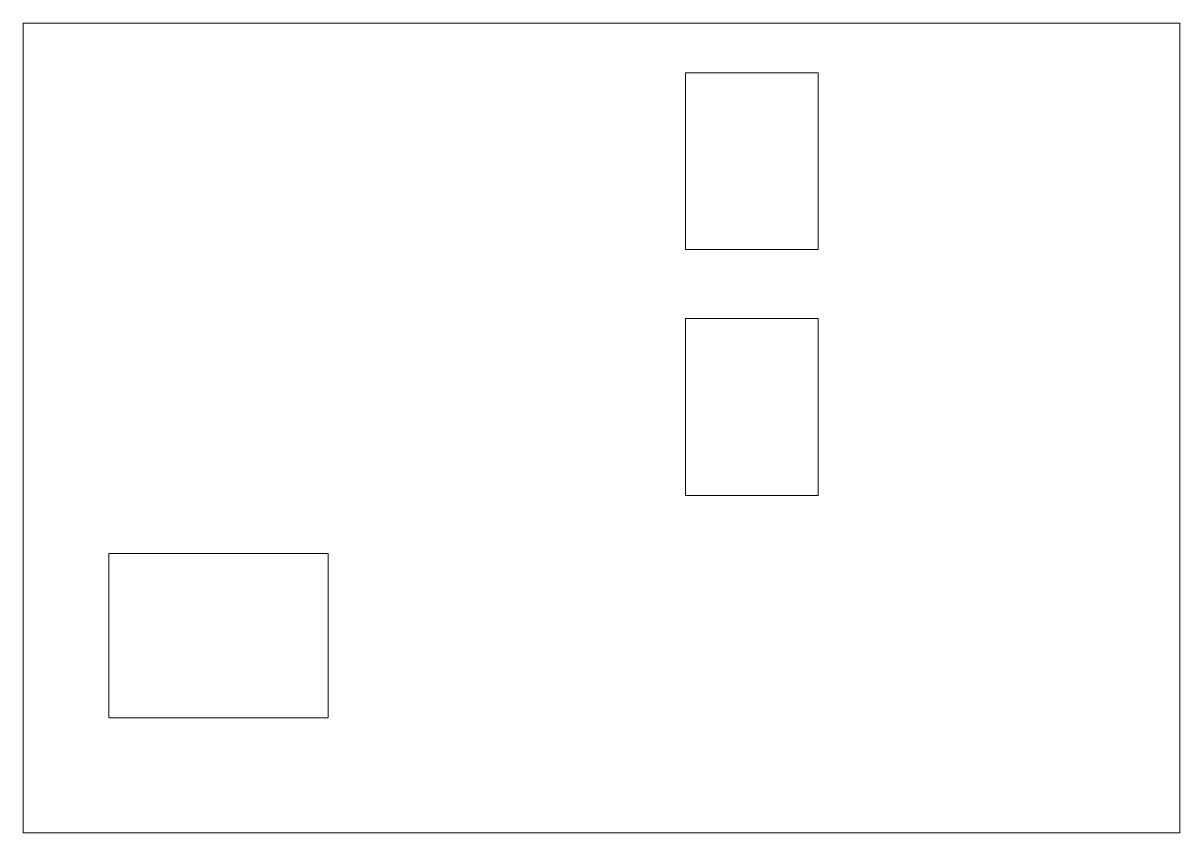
# Model space of a CAD drawing. Header units: feet. Extents: x 2583673 to 2695619, y -122443 to -93743.
# Drawn here: x 2654619 to 2695619, y -122443 to -93743 of the extents above; entities that cross this region are included whole.
import ezdxf

# ---------------------------------------------------------------- set-up
doc = ezdxf.new("R2010")
doc.units = ezdxf.units.FT
doc.header["$MEASUREMENT"] = 0
doc.header["$XCLIPFRAME"] = 0
doc.layers.add('Drawing & Figure', color=7, linetype='Continuous')
doc.layers.add('Shell - Roof_Pen_No__21', color=7, linetype='Continuous', lineweight=5)
picture_1 = doc.add_image_def('image3.jpg', size_in_pixel=(4032, 3024))
picture_2 = doc.add_image_def('image4.jpg', size_in_pixel=(4032, 3024))
picture_3 = doc.add_image_def('image7.jpg', size_in_pixel=(4032, 3024))

msp = doc.modelspace()

# ---------------------------------------------------------------- linework, layer by layer
at = {"layer": 'Shell - Roof_Pen_No__21', "color": 7, "linetype": 'Continuous', "lineweight": 5}
for p, q in [((2654619, -93743), (2695619, -93743)), ((2654619, -122443), (2654619, -93743)), ((2695619, -122443), (2695619, -93743)), ((2695619, -122443), (2695619, -93743)), ((2654619, -122443), (2695619, -122443))]:
    msp.add_line(p, q, dxfattribs=at)

# ---------------------------------------------------------------- pictures from other files: only their frames are drawn
at = {"layer": 'Drawing & Figure', "linetype": 'Continuous', "lineweight": 0}
image = msp.add_image(picture_3, insert=(2678101, -95502), size_in_units=(6266, 4699), rotation=-90, dxfattribs=at)
image.set_boundary_path([(-0.5, -0.5), (4031.5, 3023.5)])
image = msp.add_image(picture_2, insert=(2678101, -104214), size_in_units=(6266, 4699), rotation=-90, dxfattribs=at)
image.set_boundary_path([(-0.5, -0.5), (4031.5, 3023.5)])
image = msp.add_image(picture_1, insert=(2657661, -118368), size_in_units=(7771, 5828), dxfattribs=at)
image.set_boundary_path([(-0.5, -0.5), (4031.5, 3023.5)])

doc.saveas('drawing.dxf')
